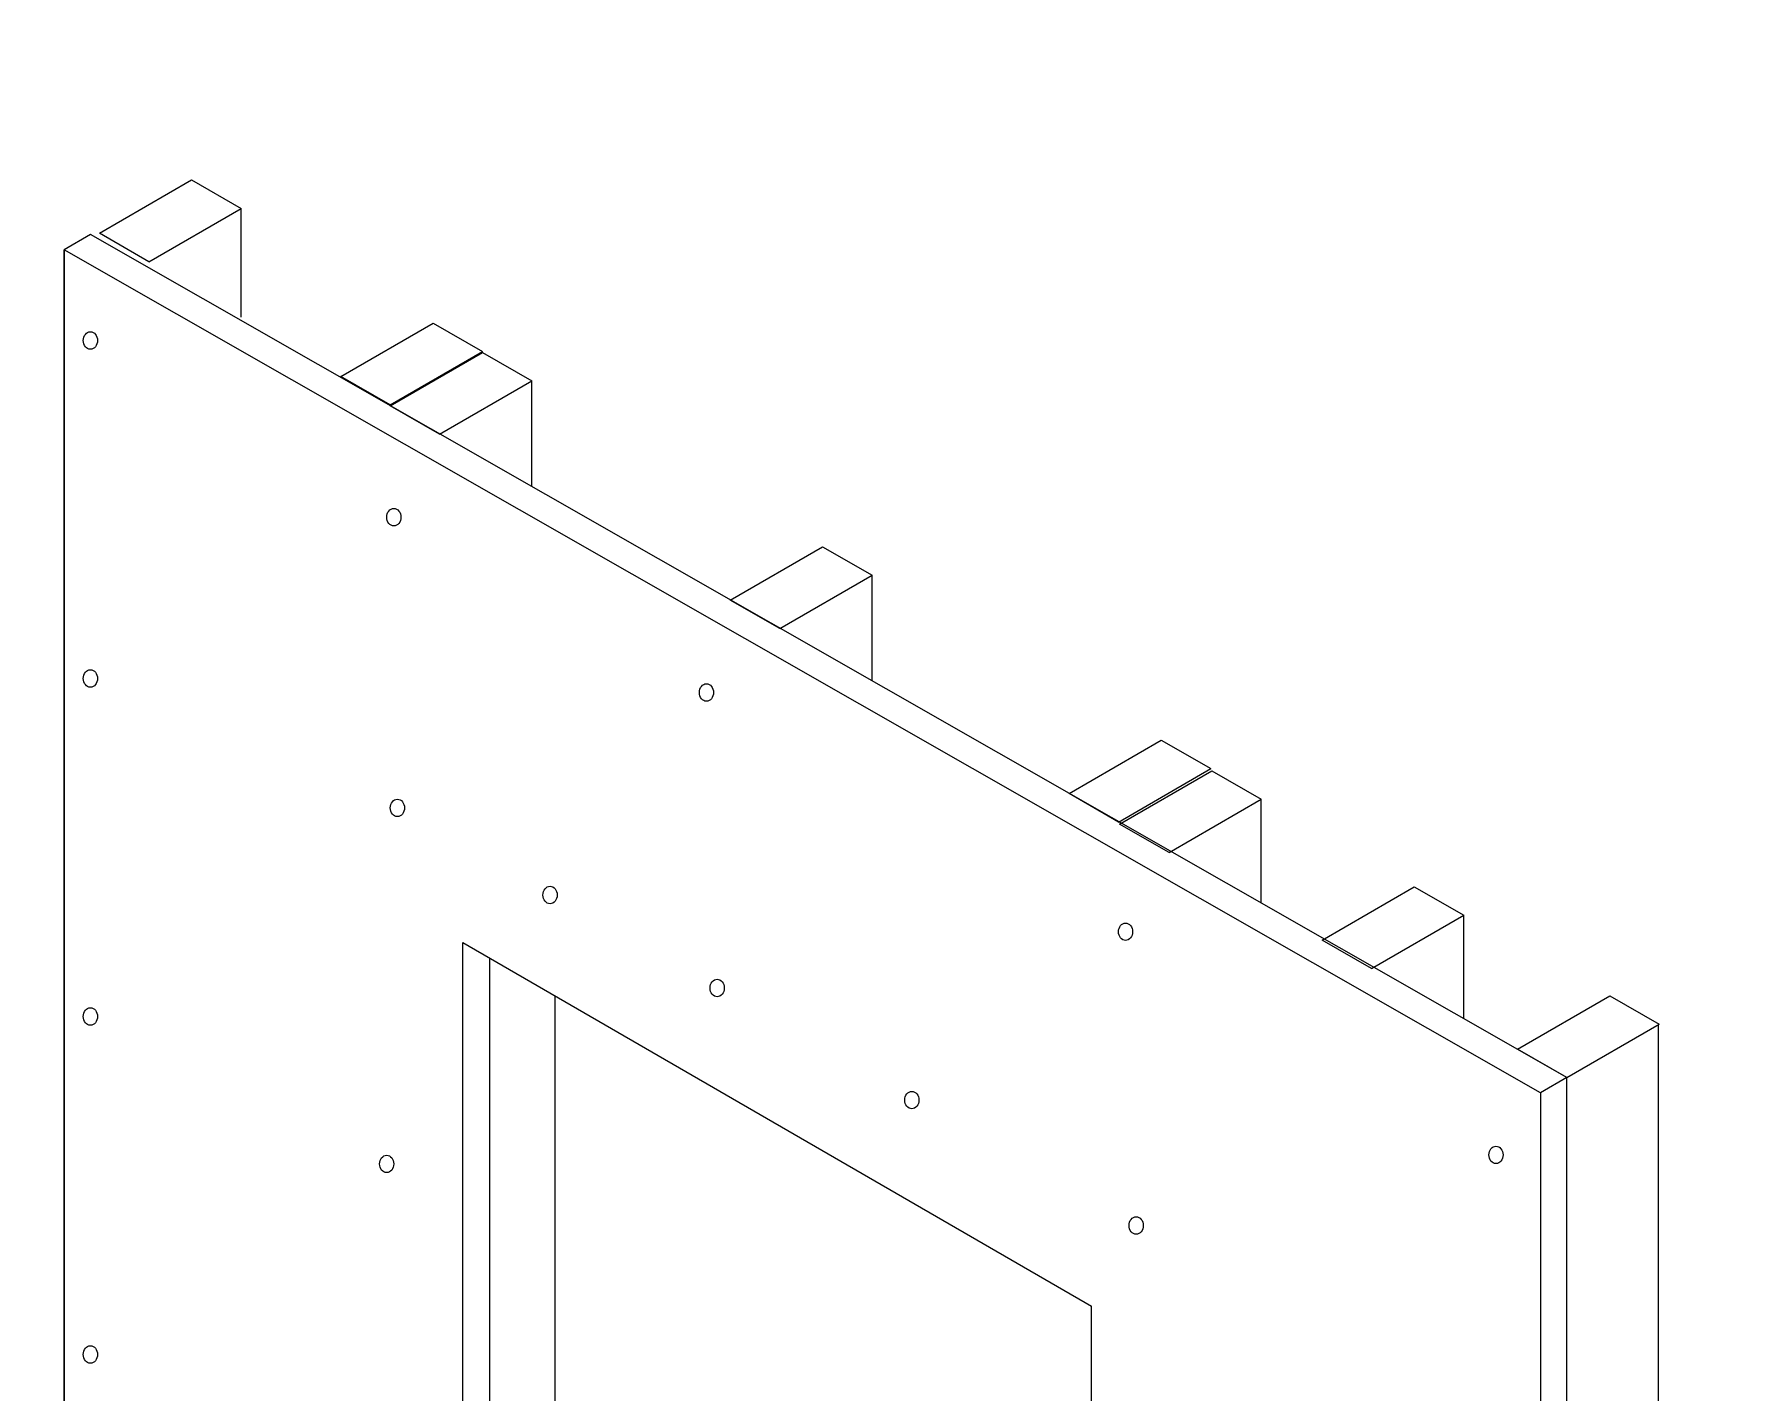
# Model space of a CAD drawing. Extents: x -1140 to 5605, y -816 to 1734.
# Drawn here: x -340.7 to -27.9, y 221.6 to 468.9 of the extents above; entities that cross this region are included whole.
import ezdxf

# ---------------------------------------------------------------- set-up
doc = ezdxf.new("R2010")
doc.units = 0
doc.header["$MEASUREMENT"] = 0
doc.layers.add('G-ANNO-TTLB', color=7, linetype='Continuous', lineweight=0)
doc.layers.add('TYVEK', color=7, linetype='Continuous', lineweight=0)

# ---------------------------------------------------------------- blocks, each defined once
blk = doc.blocks.new('Block_68')
at = {"layer": 'TYVEK', "color": 252, "lineweight": 25, "true_color": 0x848484}
for centre in [(-330.5, 413.14), (-275.26, 380.98), (-330.5, 351.61), (-218.34, 349.05), (-274.6, 328.05), (-246.81, 312.19), (-142.03, 305.5), (-216.39, 295.26), (-330.5, 290.07), (-180.94, 274.85), (-74.59, 264.87), (-276.56, 263.23), (-140.1, 252.01), (-330.5, 228.53)]:
    blk.add_ellipse(centre, major_axis=(0, 1.59), ratio=0.812499, dxfattribs=at)

msp = doc.modelspace()

# ---------------------------------------------------------------- hatches: boundary and pattern name
at = {"layer": 'G-ANNO-TTLB', "true_color": 0xff00ff, "transparency": 33554687}
h = msp.add_hatch(color=6, dxfattribs=at)
edge = h.paths.add_edge_path()
edge.add_spline(control_points=[(1815.43, -731.7), (1815.43, -731.7), (-1114.08, -731.7), (-1114.08, -731.7), (-1114.08, -731.7), (-1114.08, 1725.3), (-1114.08, 1725.3), (-1114.08, 1725.3), (1815.43, 1725.3), (1815.43, 1725.3), (1815.43, 1725.3), (1815.43, -731.7), (1815.43, -731.7)], knot_values=[0, 0, 0, 0, 1, 1, 1, 2, 2, 2, 3, 3, 3, 4, 4, 4, 4], degree=3, periodic=0)
edge = h.paths.add_edge_path()
edge.add_spline(control_points=[(-1105.08, 1716.3), (-1105.08, 1716.3), (-1105.08, -722.7), (-1105.08, -722.7), (-1105.08, -722.7), (1806.43, -722.7), (1806.43, -722.7), (1806.43, -722.7), (1806.43, 1716.3), (1806.43, 1716.3), (1806.43, 1716.3), (-1105.08, 1716.3), (-1105.08, 1716.3)], knot_values=[0, 0, 0, 0, 1, 1, 1, 2, 2, 2, 3, 3, 3, 4, 4, 4, 4], degree=3, periodic=0)
edge.add_line((-1105.08, 1716.3), (-1105.08, 1716.3))

# ---------------------------------------------------------------- linework, layer by layer
at = {"layer": 'G-ANNO-TTLB'}
for points in [[(1815.43, -731.7), (1815.43, -731.7), (-1114.08, -731.7), (-1114.08, -731.7), (-1114.08, -731.7), (-1114.08, 1725.3), (-1114.08, 1725.3), (-1114.08, 1725.3), (1815.43, 1725.3), (1815.43, 1725.3), (1815.43, 1725.3), (1815.43, -731.7), (1815.43, -731.7)], [(-1105.08, 1716.3), (-1105.08, 1716.3), (-1105.08, -722.7), (-1105.08, -722.7), (-1105.08, -722.7), (1806.43, -722.7), (1806.43, -722.7), (1806.43, -722.7), (1806.43, 1716.3), (1806.43, 1716.3), (1806.43, 1716.3), (-1105.08, 1716.3), (-1105.08, 1716.3)]]:
    msp.add_open_spline(points, degree=3, knots=[0, 0, 0, 0, 1, 1, 1, 2, 2, 2, 3, 3, 3, 4, 4, 4, 4], dxfattribs=at)
at = {"layer": 'TYVEK', "color": 33, "lineweight": 25, "true_color": 0xcc9966}
for p, q in [((-319.87, 427.49), (-303.07, 437.21)), ((-303.07, 417.41), (-303.07, 437.21)), ((-275.91, 401.41), (-259.11, 411.14)), ((-266.91, 396.09), (-250.11, 405.82)), ((-250.11, 386.57), (-250.11, 405.82)), ((-204.99, 360.71), (-188.19, 370.43)), ((-188.19, 351.21), (-188.19, 370.43)), ((-143.32, 325.48), (-126.52, 335.2)), ((-134.11, 319.93), (-117.31, 329.65)), ((-117.31, 310.73), (-117.31, 329.65)), ((-97.26, 298.81), (-80.46, 308.53)), ((-80.46, 289.69), (-80.46, 308.53)), ((-245.87, 15.52), (-245.87, 293.8)), ((-61.67, 278.96), (-44.87, 288.68)), ((-44.87, -186.72), (-45.01, 288.6))]:
    msp.add_line(p, q, dxfattribs=at)
at = {"layer": 'TYVEK', "color": 2, "lineweight": 25, "true_color": 0xffff00}
for p, q in [((-330.46, 432.45), (-335.27, 429.67)), ((-61.67, 278.96), (-330.46, 432.45)), ((-66.48, 276.18), (-335.27, 429.67)), ((-262.67, 303.52), (-148.24, 237.32)), ((-262.67, 5.92), (-262.67, 303.52)), ((-257.79, 8.49), (-257.79, 300.69)), ((-262.67, 5.92), (-262.67, 279.04)), ((-61.67, 278.96), (-66.48, 276.18)), ((-61.67, -196.44), (-61.67, 278.96)), ((-66.48, 276.18), (-66.48, -199.17)), ((-148.24, -88.43), (-148.24, 237.32))]:
    msp.add_line(p, q, dxfattribs=at)
at = {"layer": 'TYVEK', "color": 2, "lineweight": 30, "true_color": 0xffff00}
msp.add_line((-335.27, 429.67), (-335.27, -43.61), dxfattribs=at)
at = {"layer": 'TYVEK', "color": 33, "lineweight": 25, "true_color": 0xcc9966}
for points in [[(-319.87, 427.49), (-328.87, 432.66), (-312.07, 442.38), (-303.07, 437.21)], [(-275.91, 401.41), (-284.91, 406.58), (-268.11, 416.3), (-259.11, 411.14)], [(-266.91, 396.09), (-275.91, 401.26), (-259.11, 410.98), (-250.11, 405.82)], [(-204.99, 360.71), (-213.99, 365.87), (-197.19, 375.59), (-188.19, 370.43)], [(-143.32, 325.48), (-152.32, 330.64), (-135.52, 340.36), (-126.52, 335.2)], [(-134.11, 319.93), (-143.11, 325.09), (-126.31, 334.81), (-117.31, 329.65)], [(-97.26, 298.81), (-106.26, 303.98), (-89.46, 313.7), (-80.46, 308.53)], [(-61.67, 278.96), (-70.67, 284.12), (-53.87, 293.85), (-44.87, 288.68)]]:
    msp.add_lwpolyline(points, dxfattribs=at)

# ---------------------------------------------------------------- block references
at = {"layer": 'TYVEK'}
msp.add_blockref('Block_68', (0, 0), dxfattribs=at)

doc.saveas('drawing.dxf')
